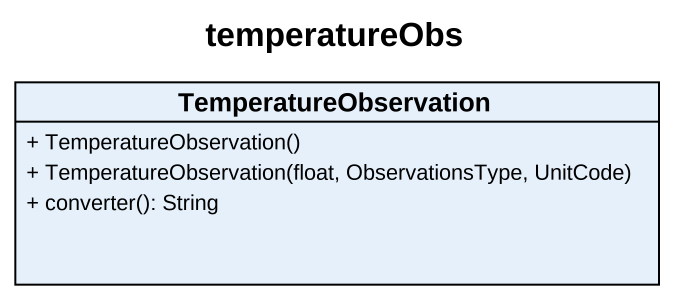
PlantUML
@startuml
title temperatureObs
hide circle
hide empty members
skinparam classAttributeIconSize 0
class TemperatureObservation {
  + TemperatureObservation()
  + TemperatureObservation(float, ObservationsType, UnitCode)
  + converter(): String
}
@enduml
